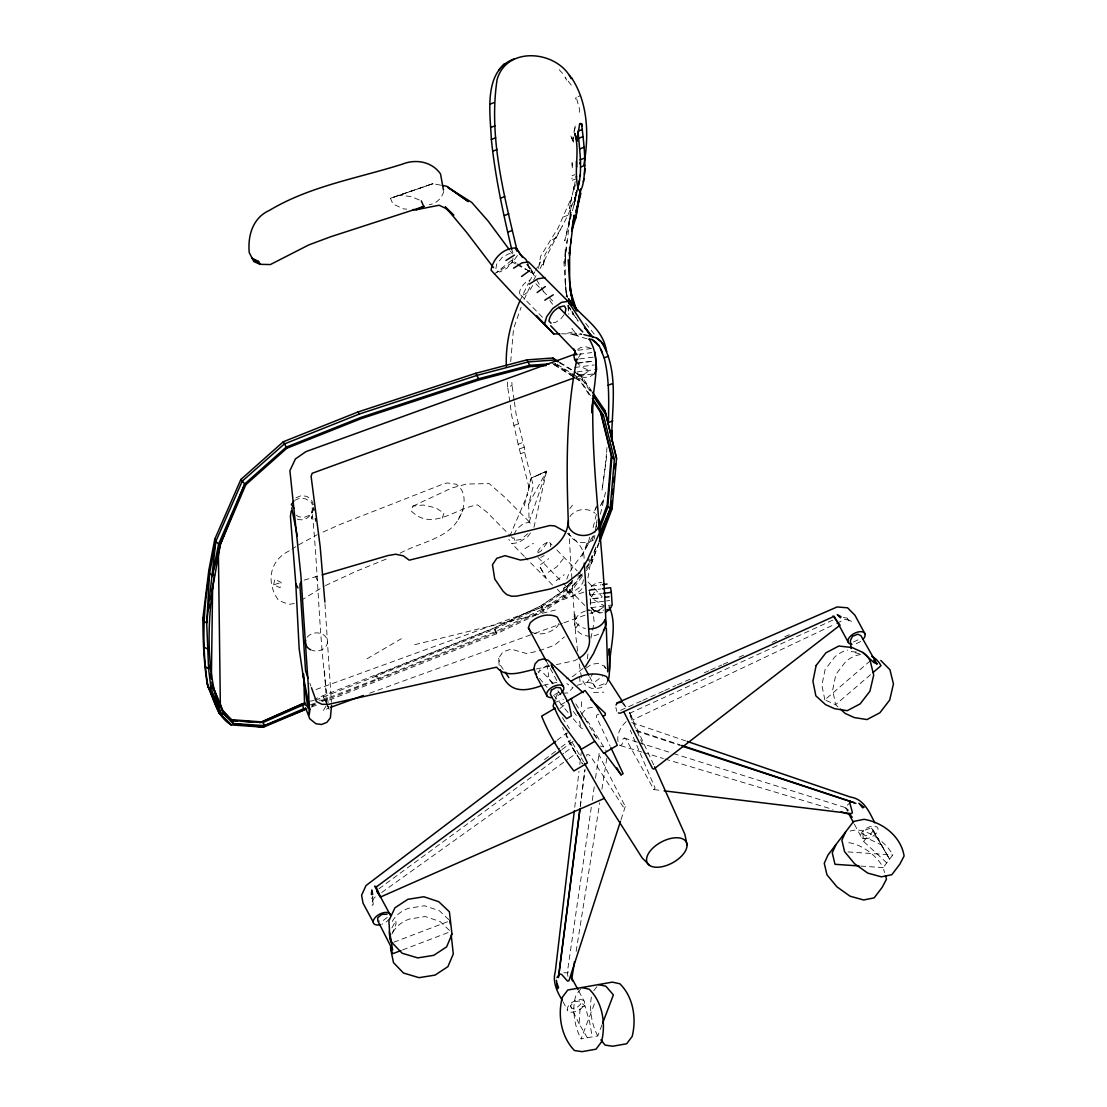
<?xml version="1.0" encoding="UTF-8"?>
<svg xmlns="http://www.w3.org/2000/svg" width="1107" height="1107" viewBox="0 0 1107 1107"><rect width="100%" height="100%" fill="white"/><g stroke="black" fill="none" stroke-linecap="round" stroke-linejoin="round"><path stroke-width="0.75" stroke-dasharray="5 3.75" d="M510.701 361.629L513.523 328.737L521.093 307.289M576.802 190.307L574.644 199.634L576.636 190.501L574.644 199.634L576.844 191.636M606.913 447.532L606.207 460.304L601.987 490.512L604.934 469.16M587.333 1037.771L579.196 1023.947L580.165 1006.955L585.036 1006.083L589.644 1022.093L592.203 1036.899M577.328 188.744L576.553 194.943L564.75 240.814L571.032 212.336L568.86 224.5L571.281 204.864L564.791 264.006L565.29 249.061L565.29 283.06M586.71 756.067L586.807 754.656L588.689 754.697L590.501 756.164L623.199 806.892L625.289 806.533L598.929 754.67L599.191 752.843L595.483 778.359M372.81 896.283L372.077 905.291L373.308 904.364L372.616 900.088L371.219 899.548L372.409 897.002M605.197 466.047L606.428 453.953M574.09 130.93L575.253 126.101L577.231 125.243M565.511 252.396L565.04 256.533L566.95 240.51M574.741 807.28L579.003 771.316M579.819 764.467L581.23 752.483M400.125 553.182C420.203 541.932 450.12 538.929 460.554 515.253C465.327 505.595 466.517 490.733 456.098 484.216L447.477 482.943L444.128 483.634L340.887 524.123L321.625 532.675M587.333 658.928L588.274 651.373M580.289 806.007L584.856 770.057M580.248 806.948L585.036 769.379M591.29 807.28L567.351 972.278L567.891 976.388M313.253 507.975L311.593 518.934L312.326 513.593C318.858 577.951 318.595 642.78 328.765 706.75M592.287 800.472L594.501 785.154M513.011 258.291L512.541 261.321L506.895 268.24L499.866 271.99L495.618 270.385L496.656 264.227L502.232 257.322L509.317 253.503L512.084 254.665M591.705 556.032L587.969 577.785M594.307 538.998L594.833 535.594M596.133 527.07L597.171 520.262M576.152 951.383L599.745 802.81M601.917 789.153L607.079 756.704M595.289 530.862L597.157 519.653M596.396 514.229L592.397 530.461M600.437 514.229L605.93 490.526M524.303 505.788L530.765 478.764L527.347 495.728M583.389 579.722L582.794 582.891L578.518 588.232L573.371 591.622L568.804 592.48L566.715 590.294L568.292 584.828L571.503 580.815M273.65 584.828L274.813 579.086L281.192 582.476L280.071 587.692L273.65 584.828L281.192 582.476M590.903 638.324L592.217 631.793M592.549 630.174L594.182 622.009L593.532 616.641L591.207 611.618L592.508 613.79L588.467 609.251M573.91 132.494L575.834 125.133M575.239 181.631L569.302 208.49L571.793 196.921L558.177 227.779L540.603 256.312L538.445 268.461L540.244 261.972L535.677 270.343M579.252 112.264L579.75 109.953L576.235 97.25L580.566 95.603M577.051 190.985L573.647 206.843L576.124 195.275L567.905 215.27L540.022 268.683M574.644 199.634L576.332 191.608M544.575 260.325L542.776 266.815L544.948 254.652L562.508 226.119M533.948 527.416L546.567 471.167L531.277 478.016L546.567 471.167L529.16 521.854L528.634 504.128L533.366 485.918L524.58 452.196L524.248 447.131L516.194 414.682L514.354 401.661M566.826 579.182C571.406 563.574 587.208 554.178 589.533 537.186M509.704 536.411L525.465 499.492M575.557 184.717L572.706 192.632M555.423 698.6L557.665 693.203L561.083 693.12M564.307 587.084L562.287 593.394L565.248 597.545L571.752 596.631L580.608 590.418L585.645 583.652M621.041 819.678L625.289 806.533M598.638 542.9L591.304 563.684L586.295 570.659M442.233 518.09L443.976 513.191L435.743 507.822L423.248 505.013L412.911 506.134L411.043 510.797C432.117 532.066 455.392 507.933 477.601 504.93L486.471 511.766L510.147 535.608M558.675 623.532L557.776 625.995C551.037 633.079 539.787 636.345 530.765 631.862M596.493 505.982L594.404 511.697L596.355 507.49M600.312 505.761L603.924 498.842L600.686 505.844M586.24 568.417L590.266 562.826L596.701 545.35M593.878 535.539L591.567 541.683L587.222 543.343M582.061 556.226L588.135 540.161M599.247 542.707L591.304 563.684L588.509 558.246M519.764 301.242L528.468 283.171M524.109 299.596L529.755 287.128M601.987 1024.874L597.78 1035.917L581.064 1038.878L594.874 1002.596M595.884 547.176L590.432 561.387L586.419 566.978M391.85 934.28L396.043 923.958L395.836 920.816L393.331 918.935M443.727 191.469C441.804 198.291 436.296 203.591 429.225 204.753M517.412 255.496L512.679 262.304L496.835 272.543M607.66 680.791L606.387 683.78L601.115 687.641L598.417 688.194L591.442 688.346L585.354 685.067L581.812 679.241L579.03 662.775M372.672 900.987L374.194 897.722L376.38 896.241M575.419 98.98L576.235 97.25M571.779 178.877L572.194 178.006M458.229 519.64L462.989 509.953M602.609 612.655L599.773 613.015L594.487 611.327L591.013 607.674L589.436 590.446L591.622 586.06L596.147 583.098L601.821 582.365M513.897 534.681L516.831 528.966L523.736 523.279L529.783 522.352L531.402 526.724M528.634 504.128L546.567 471.167L535.068 476.66M391.947 927.791L395.836 920.816M529.229 281.773L534.875 271.769M533.56 280.113L536.784 274.398M585.866 548.034L595.026 532.467M326.012 706.141L323.202 710.652L329.208 707.843M311.399 513.122L312.88 510.797L309.393 515.308L304.107 517.467L298.447 516.706L293.909 513.219M577.273 685.288L587.443 682.161L592.812 673.72M567.365 732.986L565.94 735.159L569.178 742.423L582.365 763.733M499.132 665.418L498.648 658.222L502.952 651.802L511.226 649.159L526.614 653.559L538.666 650.971L554.621 645.16L564.39 636.912M578.435 357.506L581.023 353.853L576.29 353.659M570.645 582.24L565.622 589.215L540.299 606.166L494.483 627.835L314.54 699.084M321.473 700.551L377.044 678.868L375.716 675.422L493.75 628.347L541.406 605.667L566.41 588.966L572.43 580.58M315.149 700.274L495.092 629.025L540.908 607.342L566.244 590.405L573.274 580.622M580.386 575.349L568.334 592.107L543.44 608.725L495.161 631.751L377.044 678.868M582.227 573.993L568.168 593.546L542.942 610.414L496.517 632.429L321.321 701.824M582.268 576.249L569.219 594.404L544.215 611.106L496.545 633.785L326.067 701.34M569.87 508.667L572.457 505.193M575.861 627.863L580.179 622.065M530.488 532.979L527.472 537.033L518.311 542.651L511.794 543.579L508.833 539.427M547.121 542.859L541.074 550.968L536.853 553.638M580.788 988.772L576.207 994.861A30.927 13.741 80 0 0 581.064 1038.878M593.836 990.682L597.503 985.811M626.202 721.612C619.878 727.562 615.478 736.335 619.007 744.969L620.529 745.648L622.314 744.015L622.577 739.531L624.21 738.037L625.773 738.798L653.891 789.609L655.095 788.032L630.257 730.108M848.626 810.366L845.679 807.681L845.015 810.282L847.768 811.071M886.762 862.879L863.64 841.486L862.823 833.502L865.632 829.821L871.458 828.008L873.465 830.361L889.571 859.198L871.458 828.008L889.571 859.198M863.64 841.486L866.449 837.805L881.836 845.139M873.465 830.361L870.656 834.041L865.439 835.896L862.823 833.502M850.051 831.053L856.029 829.835A30.927 16.909 37.3 0 1 892.768 854.991L883.151 867.597L884.576 872.551M311.704 707.069L313.447 704.813L318.733 702.654M563.947 314.969L560.751 318.982L555.589 322.372L552.545 322.94M563.421 558.578L556.669 566.978L548.214 572.319M552.379 363.068L554.413 365.006L555.672 363.456M581.535 714.25L586.309 708.452L593.753 707.027M511.794 260.187L494.013 274.328M579.196 1023.947L570.409 1005.876L574.561 1001.793L579.431 1000.936L585.036 1006.083M850.965 801.814L847.588 804.9L846.163 808.11L847.325 810.85M575.571 192.673L576.622 191.746M603.661 606.968L599.565 609.888L594.431 610.51L591.013 607.674C588.537 601.018 592.439 594.473 596.562 589.394L591.844 589.201L589.436 591.304L590.183 595.096L593.712 599.607L603.564 605.391M838.027 706.916L835.591 704.702L824.826 699.859L870.199 660.893M870.6 674.633L835.591 704.702L832.672 690.035L835.868 674.398L845.637 661.709A30.927 24.188 -65.8 0 1 861.966 654.458M527.818 533.726L520.871 539.483L514.88 540.382L511.337 536.812M547.356 665.404L539.22 670.219M289.231 550.871C268.821 560.848 266.081 583.306 278.687 600.534L288.969 604.38L294.642 603.44M583.029 668.407L572.845 676.419L566.452 678.799M557.098 740.279L566.701 732.945M559.948 708.452L566.064 703.817M587.443 682.161L592.951 683.434L602.72 676.017M387.27 917.399L382.33 921.121L377.874 920.982M544.506 759.582L559.713 748.235M561.097 747.211L570.769 739.988M562.038 749.494L573.094 741.316M586.24 668.061L591.512 664.2L598.057 663.48L604.145 666.082L606.138 668.711M378.981 888.727L563.795 753.369M565.179 752.345L572.125 747.253L582.642 763.955M540.576 564.612L548.712 558.675M556.171 580.622L564.293 574.685M381.666 892.505L567.587 759.527M568.984 758.53L575.972 753.535L572.776 748.346M575.917 377.252L584.012 374.318L589.477 370.444L583.597 368.022L578.158 364.037M594.431 373.779L589.893 376.74L584.219 377.487L578.947 375.799L576.622 373.363M291.888 549.169L295.86 546.623M524.995 548.602L533.436 543.26M563.809 588.329L572.25 582.988M300.924 600.464L324.06 586.309M554.704 694.656L559.45 691.847M560.64 704.938L565.4 702.129M367.04 658.748L401.301 638.725M577.633 658.969L574.837 660.575L556.337 664.629M298.516 544.921L317.252 534.723M325.444 585.589L355.292 571.669L389.277 557.803M832.81 620.1L629.15 713.531L633.259 719.661L835.079 624.127M836.629 623.393L844.641 619.491L847.976 619.878L850.37 622.217L851.795 621.581L844.101 617.554M412.911 506.134L451.836 487.979L466.448 484.036L489.197 483.607L504.654 497.071L529.783 522.352M853.497 641.949L859.253 639.334M620.64 710.279L641.161 701.091M642.738 700.385L663.259 691.183M664.837 690.477L675.879 685.537M677.456 684.818L691.654 678.466M704.287 672.807L709.02 670.676M710.597 669.97L721.639 665.03M723.217 664.325L731.118 660.782M739.006 657.24L743.738 655.123M772.146 642.392L776.879 640.275M784.766 636.746L789.512 634.615M440.641 185.146L433.003 183.734L390.411 198.278L392.957 204.034L403.695 208.919L406.781 209.14M315.979 689.523L586.987 590.958M598.859 714.14L596.701 715.039L596.438 717.087L610.137 746.146M295.956 497.79L301.242 495.618L306.916 496.393L311.441 499.866L313.627 505.152L314.208 510.078M294.67 500.281L299.969 498.136L305.629 498.883L311.427 502.329L312.478 504.93M311.953 704.273L315.121 703.042M311.759 705.546L314.955 704.301M311.759 706.93L318.124 704.439M572.042 175.764L574.934 174.657M572.333 180.261L576.678 178.601M563.574 216.93L567.905 215.27M552.365 239.486L556.71 237.839M571.738 334.079L573.454 334.771L577.799 333.124L581.95 334.231L561.291 333.76M509.787 401.744L507.726 387.146L512.057 385.499L511.614 378.719M513.939 425.489L518.27 423.843M529.035 487.578L518.131 444.253L522.476 442.592M519.916 448.778L524.248 447.131M520.248 453.856L524.58 452.196M554.718 702.627L563.38 699.32M592.951 683.434L595.179 687.184L606.747 682.77M393.788 942.237L448.39 921.411M402.533 949.958L449.11 932.191M588.606 590.377L591.844 589.201M369.669 693.176L533.187 633.937M534.806 633.356L562.328 623.379M563.947 622.798L588.232 613.998M589.851 613.416L599.565 609.888M304.134 580.137L320.56 575.322M414.807 644.675L555.479 610.026M567.337 333.276L574.367 331.602L577.605 335.891L587.25 338.88M536.162 669.043L549.612 666.096M543.399 685.247L556.849 682.355M577.716 576.097L582.296 575.239M567.351 972.278L568.749 972.043M591.553 348.511L576.069 350.518L580.608 347.556L586.267 346.823L590.225 348.082M578.767 354.282L591.775 352.58M579.514 358.917L594.155 357.021M576.899 363.11L592.383 361.09M578.117 363.207L593.601 361.2M574.713 367.496L594.238 364.964M577.093 371.924L596.618 369.392M578.947 375.799L592.882 373.986M591.622 586.06L600.907 584.842M589.436 590.446L600.824 588.966M590.183 595.096L601.571 593.615M592.453 598.638L601.738 597.434M593.656 598.749L601.405 597.738M590.266 603.038L604.906 601.129M606.539 600.921L609.791 600.492M591.013 607.674L612.157 604.934M594.487 611.327L603.785 610.123M584.012 374.318L578.878 374.927L576.595 373.073M562.785 693.093L567.919 692.982L572.983 687.668L566.798 683.642M593.546 692.415L603.799 692.193M563.795 972.749L567.656 972.832M856.292 651.981L851.38 651.677L859.53 653.863M848.045 851.933L892.768 854.991M860.789 866.075L883.151 867.597A30.927 16.909 37.3 0 0 846.412 842.455M397.371 195.219L411.098 196.506L421.297 200.879M843.313 617.581L847.215 618.038L847.976 619.878M653.891 789.609L662.415 790.647M573.454 334.771L577.605 335.891L571.945 328.558L574.367 331.602M620.529 745.648L641.935 752.068M643.582 752.566L663.328 758.503M664.975 759.001L832.851 809.411M624.21 738.037L637.328 742.174M638.974 742.686L671.783 753.009M673.416 753.521L845.679 807.681M635.861 730.177L680.099 744.859M636.345 731.007L680.528 745.592M631.765 722.525L685.634 740.887M600.381 745.966L603.149 746.921M573.26 718.706L580.898 727.839L582.628 728.614M586.461 721.086L588.246 721.93L606.885 751.985M515.654 263.95L512.679 262.304L511.891 260.256L516.222 262.968M517.149 264.767L526.088 269.721M527.569 270.537L533.532 273.844L527.444 262.304M559.173 362.598L576.263 373.156M577.688 374.041L581.964 376.684L591.553 390.799M559.976 362.418L575.612 372.09M577.024 372.976L581.964 376.684L582.669 380.171L591.193 392.833M557.098 364.341L582.669 380.171L581.3 381.721L590.515 395.669M554.593 363.65L574.367 375.951M575.778 376.823L578.601 378.58L591.041 397.828M553.791 363.954L581.3 381.721L575.64 378.193M554.413 365.006L574.229 377.321M517.661 263.881L533.532 273.844L527.402 263.992M567.282 533.408C575.668 539.704 585.008 548.228 584.053 559.685M585.686 323.355L594.404 334.342M552.518 585.008L525.396 557.513M327.506 705.629L328.931 706.903M448.805 919.682L439.341 910.701L424.465 905.747L408.441 908.321A30.927 25.392 -3.8 0 0 391.809 922.186M449.525 930.461L440.046 921.494L425.185 916.541L409.147 919.114A30.927 25.392 -3.8 0 0 391.823 934.46M524.303 556.406L511.794 543.579M535.885 283.738L541.89 289.909M543.08 291.141L555.105 303.484M520.677 294.905L545.903 320.822M549.612 542.541L552.006 545.004M556.807 549.944L577.245 570.921M578.435 572.167L582.047 575.861M588.052 582.033L602.25 596.825M538.002 557.416L562.038 582.102M563.242 583.334L584.87 605.557M557.291 589.256L565.248 597.545M559.215 69.713L563.712 74.653M553.113 683.227L541.614 671.146L540.382 670.524L539.026 671.326L538.901 672.752L537.905 671.645M582.573 715.689L588.246 721.93M539.455 678.273L547.093 687.392M553.638 695.224L568.901 713.489M621.691 702.184L626.922 708.867M552.628 683.891L547.439 676.986L548.795 676.183L547.176 666.511L548.532 665.708L549.75 666.331L548.754 665.224L549.044 666.303M557.817 690.782L563.006 697.673M573.371 711.455L577.522 716.976M510.424 251.137L512.458 253.877M549.819 300.537L552.573 304.259M567.905 305.463L570.686 309.254M593.643 734.135L597.655 739.614L574.948 702.419M606.179 668.656L604.214 665.985L607.771 671.824M571.254 85.114L565.082 77.116L566.77 80.161M526.711 264.352L533.532 273.844L527.098 264.269M496.545 633.785L493.75 628.347M503.228 669.375L500.433 665.279L498.648 658.222M562.453 717.64L569.413 728.641M579.874 374.733L591.235 391.601M541.406 605.667L544.215 611.106M540.908 607.342L542.942 610.414M568.265 306.21L578.145 321.155L572.111 311.399M575.972 753.535L562.564 727.507M623.199 702.641L626.936 708.452M570.409 1005.876L572.028 1008.463L576.899 1007.605L580.857 1004.035L579.431 1000.936M588.343 559.685L590.266 562.826M566.41 588.966L569.219 594.404L566.244 590.405M527.306 264.116L535.857 278.507M536.701 279.946L545.253 294.337M629.496 712.659L653.877 765.241M572.374 742.742L583.555 761.824M629.496 712.368L633.259 719.661M854.341 824.175L861.592 837.639M589.519 676.668L595.179 687.184M546.125 660.796L558.219 683.24M578.767 991.097L584.413 1001.558A9.479 5.065 -28.3 0 1 573.661 1012.075A9.479 5.065 -28.3 0 1 569.939 1004.132A9.479 5.065 -28.3 0 1 584.413 1001.558M562.923 1001.6L567.587 1010.276M315.523 576.553L317.709 580.857M326.468 703.429L322.87 695.722L325.569 701.769M642.683 744.195L629.15 713.531M326.247 703.277L329.609 710.832M571.987 311.897L573.301 315.08L571.752 310.818M495.092 629.025L496.517 632.429M513.745 537.545L514.88 540.382M377.362 676.003L378.677 679.435M325.887 700.399L327.478 704.868M328.018 706.363L329.083 709.338M309.835 683.074L310.929 686.174M511.738 249.518L512.887 252.866M567.6 297.603L565.815 291.321L566.618 295.929M615.824 707.401L616.793 711.331M518.131 444.253L511.863 416.343L510.023 403.322M579.487 721.224L580.898 727.839M824.826 699.859L821.906 685.191L825.102 669.555L834.858 656.88A30.927 24.188 -65.8 0 1 847.782 650.072M313.544 507.532L314.028 510.521M514.132 400.084L512.057 385.499M567.088 296.69L565.317 283.586L566.77 294.365M577.619 651.165L575.612 634.574L572.028 580.372M567.933 305.975L568.597 312.617M568.195 304.882L568.818 314.36M563.864 261.473L566.189 296.87M579.667 676.515L580.137 683.711M581.327 701.686L581.798 708.881M575.336 619.768L574.851 612.572A15.789 12.966 -3.8 0 0 585.395 628.527M571.918 578.684L568.901 532.993A15.789 12.966 -3.8 0 0 593.822 539.815M507.393 382.067L507.726 387.146M324.974 603.716L331.38 702.17M324.545 670.468L326.385 701.783M597.78 1035.917A30.927 13.741 80 0 1 591.996 994.667M860.665 641.354A9.479 5.065 -28.3 0 1 853.331 644.232M598.624 634.117A15.789 12.966 -3.8 0 1 576.152 629.025A15.789 12.966 -3.8 0 1 585.285 611.05M586.835 610.649A15.789 12.966 -3.8 0 1 601.945 614.067M569.953 516.568A15.789 12.966 -3.8 0 1 595.289 513.385M389.539 918.533A9.479 5.065 -28.3 0 1 382.206 924.096M307.137 637.258A11.056 9.077 -3.8 0 1 321.846 633.91A11.056 9.077 -3.8 0 1 326.385 645.699A11.056 9.077 -3.8 0 1 312.202 650.418M537.642 552.019A9.479 4.137 -49.5 0 1 546.401 542.776A9.479 4.137 -49.5 0 1 550.414 546.692M544.16 555.368A9.479 4.137 -49.5 0 1 540.659 557.388M312.216 507.546A11.056 10.862 -20.4 0 1 296.911 518.989M561.913 692.428A9.479 5.065 -28.3 0 1 555.271 696.801M314.762 704.412A11.056 1.965 -6.8 0 1 309.185 704.868M309.185 701.312A11.056 1.965 -6.8 0 1 317.612 700.233M318.913 700.178A11.056 1.965 -6.8 0 1 323.175 700.357M532.633 285.426A9.479 4.137 -49.5 0 1 523.334 294.877A9.479 4.137 -49.5 0 1 520.318 289.508A9.479 4.137 -49.5 0 1 529.616 280.057M573.094 137.019L573.357 142.305L573.094 137.019M572.111 162.798L572.319 168.748L572.111 162.798M573.509 186.723L573.896 189.767L573.509 186.723M431.177 184.191L390.411 198.278L433.003 183.734L431.177 184.191M542.596 571.447L539.261 565.663L545.972 577.66L542.596 571.447M573.329 141.848L570.368 134.902L573.329 141.848M315.55 521.591L315.163 518.297L315.578 521.452M864.567 838.732A9.479 5.065 -28.3 0 0 878.031 829.697A9.479 5.065 -28.3 0 0 865.522 828.839A9.479 5.065 -28.3 0 0 864.567 838.732"/><path stroke-width="1.5" d="M581.133 123.998L580.179 123.486L579.584 124.441L576.968 140.921L574.699 133.241C580.386 151.465 573.094 171.253 578.532 189.809C582.102 192.549 583.361 181.839 583.832 178.767C586.24 160.446 583.61 141.807 581.576 123.583L582.213 126.323M579.487 180.427L577.619 188.674C583.181 169.952 579.335 150.178 578.089 131.124L582.42 129.464M506.356 366.389C505.429 343.793 510.784 321.846 519.764 301.242M612.033 430.692L611.604 441.07C611.659 408.566 619.394 370.859 601.461 342.132L596.355 337.829L583.915 334.618M211.395 677.263L212.627 586.309M592.356 404.747L592.176 413.119C591.719 388.806 602.914 361.394 589.27 339.212M585.008 168.568L584.454 174.352M557.748 361.712L554.898 359.955L528.247 361.906L477.145 375.328L359.346 414.032L284.333 443.962L242.225 481.185L215.823 541.461L209.555 573.384L206.705 622.992L208.586 668.697L211.036 688.623L221.455 714.942L231.266 724.919L263.521 727.161L306.999 708.784M569.538 255.717L569.842 250.736L569.455 253.835M576.443 161.138L576.65 167.088M331.574 705.436L330.37 717.82L326.883 722.331L321.597 724.49L315.938 723.729L309.822 718.844L305.477 707.788M592.854 400.609L601.046 413.119L611.88 456.873L607.798 506.079L610.151 508.805L599.62 537.407M576.968 140.921L577.439 135.358M610.151 508.805L614.371 459.197L603.44 415.194L592.37 398.451M609.39 670.026C609.071 649.214 618.273 626.534 609.251 606.83M599.856 541.102L612.06 508.833L616.557 458.395L604.962 410.559L592.508 392.21M612.074 501.042L612.06 508.833M612.697 494.262L613.153 489.169M613.776 482.389L614.233 477.311M615.008 468.828L615.478 463.75M214.758 539.192L215.823 541.461L206.705 622.992L203.646 621.027L202.899 618.163L208.78 570.52L214.758 539.192L240.869 479.483L283.323 441.748L357.976 411.984L475.789 373.28L526.89 359.872L552.863 358.018L558.551 361.532M569.524 253.503L569.842 250.736M570.811 243L571.281 238.863M371.841 889.931L371.371 894.498L372.658 894.47L372.021 891.107M574.339 810.698L555.285 971.669C552.365 981.715 557.001 991.72 562.148 1000.161M511.738 249.518C503.159 213.222 495.133 176.76 491.37 139.468C490.263 113.398 482.707 69.99 514.506 58.809M517.232 251.22C504.197 195.427 488.422 137.462 497.071 79.718C506.646 45.276 557.43 50.701 571.101 78.514L571.821 78.237C588.357 103.463 589.021 136.203 583.818 165.137M569.496 253.392L574.173 215.09L571.849 229.26M571.682 230.976L575.848 217.871L580.967 188.854M208.78 570.52L209.555 573.384C202.761 610.815 201.944 649.062 207.978 686.658C214.163 700.191 217.29 716.976 231.266 724.919L218.909 713.005L207.23 683.794A384.849 65.022 -79.5 0 1 202.899 618.163M575.848 217.871L577.287 205.999L576.055 210.773M558.412 977.592L579.86 809.425M558.703 976.042L580.04 808.663M309.96 709.324L309.213 714.97L308.701 691.889L300.924 575.834L289.909 470.683L295.403 458.962L305.906 451.642L574.671 354.24M291.155 511.047L290.421 516.388L295.79 583.652L299.167 648.799L307.635 706.46L309.794 709.172L302.64 673.264M583.389 181.977L583.832 178.767M209.68 607.854L210.15 604.547M210.87 599.593L211.575 594.639M212.06 591.332L220.431 544.132L231.474 515.862M568.458 520.581C566.978 545.059 542.236 557.568 520.442 560.059L505.055 555.659L496.78 558.315L492.477 564.722L494.732 578.975L503.118 591.276L506.688 594.542L511.628 596.244L517.038 596.064L550.677 588.869L566.673 582.919L579.39 572.914L587.36 560.031L599.371 533.131L598.887 525.936M574.533 961.623L572.07 977.024M577.84 185.063L578.228 188.107M580.234 190.362L576.816 210.136L580.262 190.819M576.858 359.512C565.525 414.129 566.41 470.35 568.431 525.797A15.789 12.966 -3.8 0 0 587.388 535.068A15.789 12.966 -3.8 0 0 599.15 519.225M565.027 313.641L565.912 308.895L564.515 305.989C556.669 306.542 550.137 313.433 548.934 321.044L551.023 323.23M549.183 363.912L529.686 365.31L478.598 378.732L360.785 417.422L286.118 447.186L244.73 483.911L218.646 543.952L212.253 575.598L209.555 573.384M216.598 560.391L220.431 544.132L244.73 483.911L240.869 479.483M553.237 667.673L553.002 668.67L551.729 666.137M576 212.419L580.898 193.282M580.179 123.486L579.584 124.441M580.123 175.999L580.497 174.685M554.967 700.094L553.085 706.072L554.441 709.13M620.501 821.325L568.915 980.844L567.517 981.093L561.636 974.409L558.993 973.759M599.205 541.295L610.483 509.317M546.125 660.796L528.399 627.863L530.17 622.881C536.937 615.976 548.2 612.711 557.181 617.014L588.703 675.159M599.524 526.005L607.19 504.889L611.272 455.697L600.437 411.929M599.496 529.201L608.034 506.619M602.582 1023.297L613.389 994.902L605.889 986.226L598.417 984.593M600.714 534.543L610.4 509.275M308.161 707.387L309.185 704.868M546.208 365.559L529.783 366.652L478.681 380.075L360.882 418.764L286.893 448.224L245.796 484.755L220.431 544.132L212.253 575.598L214.44 574.796C207.452 621.11 205.086 670.219 221.455 714.942L223.323 713.586L222.632 710.293L212.336 685.053A385.485 67.693 -78.9 0 1 211.852 682.023M607.66 680.791L608.947 677.802L609.902 666.456L609.21 648.799L609.224 655.33M599.703 532.965L610.206 509.275M835.951 844.572L832.27 852.805L834.982 864.304L859.074 865.951M845.568 831.952L841.887 840.185L844.599 851.698L854.549 863.695L867.722 873.077L881.338 876.841L891.799 874.724L899.811 864.207L904.101 856.015C901.015 836.505 882.874 822.39 864.055 819.318L853.594 821.436L827.939 855.088L824.258 863.322L826.971 874.821L836.906 886.818L850.079 896.213L863.709 899.977L874.17 897.86L882.182 887.344L886.472 879.152L885.517 875.845M579.694 163.711L580.497 161.982M576.124 177.217L576.526 176.359M575.336 351.984L573.883 354.904L577.134 354.489M594.431 373.779L596.618 369.392L595.026 352.164M605.446 612.282L609.971 609.32L612.157 604.934L611.327 592.342L610.58 587.692L602.443 588.758M616.045 705.021L617.125 702.89L837.127 606.94L847.602 607.826L854.991 615.298L865.121 634.103M585.561 666.414L593.532 653.531L605.543 626.631L605.059 619.436A15.789 12.966 -3.8 0 1 588.62 628.97M303.802 708.66L264.518 725.597L263.521 727.161L233.134 723.563L223.323 713.586L213.222 687.821L222.632 710.293L232.152 720.477L233.134 723.563L264.518 725.597L303.816 710.03L303.802 708.66L302.391 705.256L263.051 722.511L232.152 720.477L223.323 713.586M301.519 581.562L300.011 583.818L299.983 586.378L305.56 670.884L308.175 678.439M557.001 977.606L559.298 974.312M854.189 802.658L850.48 801.371L849.678 802.423L852.418 812.593L851.629 813.645L664.117 790.855M293.853 501.319L291.39 504.418L293.853 508.293M498.662 70.087L504.1 63.915M873.202 672.406L880.978 665.722A30.927 24.188 -65.8 0 0 871.818 656.409M555.728 741.33L365.988 885.586L361.588 895.272L363.054 903.201L373.184 922.006M376.878 886.513L560.654 750.518M521.563 276.487L529.686 270.551M537.144 292.497L545.281 286.561M505.968 260.477L514.409 255.122M513.606 268.185L522.047 262.843L528.565 261.916L568.099 301.367L590.142 334.895M529.201 284.195L537.642 278.853L544.879 277.649M544.782 300.205L553.223 294.849M566.618 701.395L585.063 690.491C598.029 707.152 609.362 725.735 617.263 745.315L603.702 753.341L593.643 739.642L577.536 712.23A30.927 1.965 59.4 0 1 571.503 698.517M594.708 741.372L581.383 749.245L561.263 721.861A30.927 1.965 59.4 0 1 555.216 708.134L541.655 716.16C549.459 735.74 560.917 754.324 573.869 770.984L587.43 762.958L579.03 745.108M604.491 752.815L621.082 774.872L623.116 773.668L610.87 747.668M579.03 658.153C586.447 654.334 590.806 645.547 589.187 637.3L584.288 563.131M571.087 681.275C581.369 674.288 594.68 671.603 606.442 676.515L622.272 701.201M832.312 617.153L620.28 713.199L618.37 712.963M301.768 704.066L261.944 721.916L230.976 719.661L221.58 709.974M412.966 209.569L416.066 209.79L423.718 206.4L421.297 200.879M376.726 891.329L380.434 897.044L604.27 798.396L584.413 763.29M259.661 722.733L304.965 702.82M602.748 716.298L605.114 715.316L605.391 713.351L590.654 699.569M302.391 705.256L305.574 704.01M489.792 104.238L494.137 102.577M490.581 127.526L494.926 125.866M491.37 139.468L495.701 137.821M492.878 151.147L497.209 149.5M578.56 138.32L582.905 136.659M579.999 148.822L584.33 147.176M579.985 159.892L584.316 158.232M580.455 167.088L584.8 165.427M500.406 198.208L504.75 196.562M504.515 215.491L508.846 213.831M507.822 232.138L512.167 230.491M612.78 420.909L608.435 422.57C608.836 400.955 609.514 378.954 604.173 357.838L608.504 356.191M608.02 385.305L612.351 383.645M400.928 950.581L392.888 953.639A30.927 25.392 -3.8 0 1 390.467 947.246M209.472 648.121L207.286 648.923L204.145 647.111M210.773 667.895L208.586 668.697L205.459 666.884M573.883 355.776L574.63 359.554L577.287 362.916M574.298 377.833L312.174 473.284L311.095 476.301L320.2 546.858L324.863 602.042M330.827 707.262L363.207 695.528M424.313 206.372L330.453 236.829L308.742 244.951L270.357 264.559L260.187 264.324L253.849 261.584L249.241 252.617C247.636 235.749 252.687 217.83 269.485 210.358C310.195 185.934 357.935 178.296 402.588 164.071C415.969 158.758 432.007 161.65 440.517 173.924L443.478 190.086M322.206 574.837L387.893 555.562L395.725 554.22L403.363 555.866L409.216 560.17L549.902 525.521L554.745 525.908L564.791 531.429M534.473 669.417C522.31 671.631 506.231 678.992 496.6 667.175L328.571 704.315L322.04 704.329L316.45 701.658L311.482 687.724M541.71 685.607C521.798 692.94 507.186 692 500.198 669.652M416.066 209.79L439.092 205.238L445.637 208.351L451.628 213.665M617.125 702.89L621.691 702.184M568.099 301.367L561.581 302.294L552.739 308.493L546.692 316.616L544.506 324.143L553.68 333.94L559.782 333.885M574.63 359.554L577.882 359.138M602.457 584.648L607.106 584.039M603.19 593.407L611.327 592.342M604.505 597.337L609.141 596.728M606.885 609.722L609.971 609.32M387.063 914.244L381.887 914.382L377.667 917.828L377.874 920.982L392.653 950.041L389.622 931.969M230.782 720.422L237.576 720.961M242.668 721.377L252.866 722.193M588.938 339.129L592.024 339.475L599.316 346.076L604.173 357.838M442.177 185.436L446.771 186.28L468.303 201.585L447.698 187.235L471.72 202.401L488.021 220.93L509.4 249.767M581.701 987.555L589.173 989.188C602.775 1002.416 605.986 1023.975 601.516 1041.867L596.036 1049.187L582.102 1051.65L574.436 1050.529C561.18 1036.692 557.513 1015.52 562.287 997.338L567.766 990.018L612.337 982.13L619.823 983.763C633.412 996.992 636.622 1018.551 632.166 1036.443L626.687 1043.763L612.752 1046.226L605.086 1045.105L600.907 1039.86M855.919 803.378L682.161 746.132M847.907 813.894L841.071 811.888M681.732 745.398L850.48 801.371M687.267 741.441L850.494 797.082C863.778 798.853 869.521 812.344 874.821 822.861M851.089 648.494L850.356 640.538L852.528 636.317L857.731 634.2L860.872 635.612L876.938 663.909L873.797 662.498L862.837 652.383M837.252 614.676L840.974 616.654L840.49 617.789L838.11 615.45M536.563 674.025L535.193 673.236L536.189 674.357M207.23 683.794L207.978 686.658L211.036 688.623M597.116 343.779L599.316 346.076M307.635 706.46L304.563 704.315L303.692 674.121M596.355 337.829L600.935 341.191M592.024 339.475L596.604 342.852M218.909 713.005L221.455 714.942L207.978 686.658M858.824 803.267L864.055 807.307L862.616 807.764L860.181 804.706M244.73 483.911L245.796 484.755M602.582 408.469L604.962 410.559L616.557 458.395M601.046 413.119L603.44 415.194M215.823 541.461L218.646 543.952M840.462 709.117L845.333 713.531L854.3 717.571L866.989 719.564L879.913 712.756L889.682 700.067L893.446 683.946L889.945 669.763L880.785 660.45M583.168 692.705L547.979 660.187L543.246 658.956L538.528 660.27L535.11 663.771L533.878 668.517L536.964 677.29M611.88 456.873L614.371 459.197M552.863 358.018L554.898 359.955M453.842 215.09L445.249 206.815L466.407 232.11L493.542 267.659M606.816 351.583L605.432 347.57M602.471 353.244L601.101 349.217M649.671 865.48L642.171 857.939L603.523 797.068M568.887 303.318L571.06 305.518M558.703 307.179L582.739 331.879M550.705 325.762L575.17 351.293L573.883 349.106L576.207 354.129M601.461 342.132L603.647 344.415M553.68 333.94L536.549 315.855L547.398 327.132L515.571 296.565L491.051 270.177C492.919 258.623 503.048 248.397 514.963 247.982L516.941 250.749M217.968 709.864L220.072 712.147M593.269 337.469L584.454 327.202L590.031 334.784M569.413 75.456L571.821 78.237M873.783 660.27L876.938 663.909M850.065 814.752L852.224 817.298M833.018 615.935L840.047 625.206L653.836 769.088L652.493 768.479L624.016 712.202M551.134 665.016L563.366 686.465M286.893 448.224L283.323 441.748M577.536 712.23L581.562 717.71M505.083 672.115L508.805 677.581M594.072 395.822L597.849 401.44M593.089 395.642L605.391 413.921M522.504 257.433L516.083 247.871L520.415 254.61L525.922 259.425L527.444 262.304M526.89 359.872L529.686 365.31M475.789 373.28L478.598 378.732M357.976 411.984L359.346 414.032M576.193 309.988L568.514 298.752C579.611 316.505 601.073 326.108 605.833 347.999M616.654 767.718L621.082 774.872M374.636 886.112L390.522 915.392A9.479 5.065 -28.3 0 0 381.998 913.123A9.479 5.065 -28.3 0 0 373.197 921.356A9.479 5.065 -28.3 0 0 380.711 924.58M528.399 627.863L530.765 631.862M834.208 616.295L847.948 641.811M848.709 813.7L853.539 822.681M575.003 307.068L576.692 310.375L572.361 300.703L577.162 311.095M536.923 677.207L547.093 696.095M577.965 989.603L570.714 976.139L572.457 980.844M295.79 583.652L297.977 587.955M263.051 722.511L264.518 725.597M654.583 766.819L684.846 834.291L687.018 844.793A22.098 11.817 -28.3 0 1 657.378 867.265A22.098 11.817 -28.3 0 1 655.939 845.471A22.098 11.817 -28.3 0 1 687.018 844.793M375.91 886.278L380.434 897.044M211.866 685.662L213.568 690.284M557.208 983.902L558.551 987.582L557.527 988.606L556.447 980.332M576.609 310.583L570.16 289.66L571.226 295.804M551.466 663.619L551.743 664.698M390.065 938.708L390.799 941.946M390.771 949.502L393.483 962.633L403.432 972.998L419.013 977.675L435.051 975.101L447.92 966.646L453.289 953.985L451.213 934.931M291.722 507.947L297.313 536.162M572.098 299.955L569.648 281.939L572.111 300.177M568.209 259.827L570.202 290.228M449.995 920.803L450.203 923.875M592.798 402.948C591.733 475.498 603.495 547.439 605.792 619.906A15.789 12.966 -3.8 0 1 603.384 630.34M607.771 671.824L606.332 628.001M218.397 553.099L220.376 707.027M569.621 247.415L569.635 281.399M851.989 644.288A9.479 5.065 -28.3 0 1 849.415 637.328A9.479 5.065 -28.3 0 1 861.924 631.71A9.479 5.065 -28.3 0 1 863.003 639.334M211.382 678.882A385.485 67.693 -78.9 0 1 210.745 673.969M210.164 668.836A385.485 67.693 -78.9 0 1 209.818 665.293M208.96 654.057A385.485 67.693 -78.9 0 1 208.586 647.249M310.929 649.934A11.056 9.077 -3.8 0 1 305.684 640.178M552.324 697.521A9.479 5.065 -28.3 0 1 547.439 691.612A9.479 5.065 -28.3 0 1 559.948 684.97A9.479 5.065 -28.3 0 1 561.913 692.428M816.122 665.528L812.925 681.165L815.845 695.833L825.587 704.661L834.553 708.688L847.242 710.68L860.167 703.872L869.936 691.197L873.7 675.076L870.199 660.893A30.927 24.188 -65.8 0 0 861.038 651.58L852.072 647.54L838.815 646.031L825.891 652.839L816.122 665.528M551.438 690.201L550.234 693.854L558.91 710.21L566.687 718.651L571.433 715.842L569.081 704.204L560.405 687.848L556.184 687.392L551.438 690.201M451.988 934.197L446.619 946.872L433.75 955.327L417.713 957.901L402.118 953.224L392.182 942.846A30.927 25.392 -3.8 0 1 389.47 929.714L388.875 920.733L394.964 907.782L407.846 899.327L423.884 896.753L438.746 901.707L449.4 911.808L451.988 934.197M258.526 261.39L252.092 258.249L260.187 264.324L258.526 261.39"/></g></svg>
